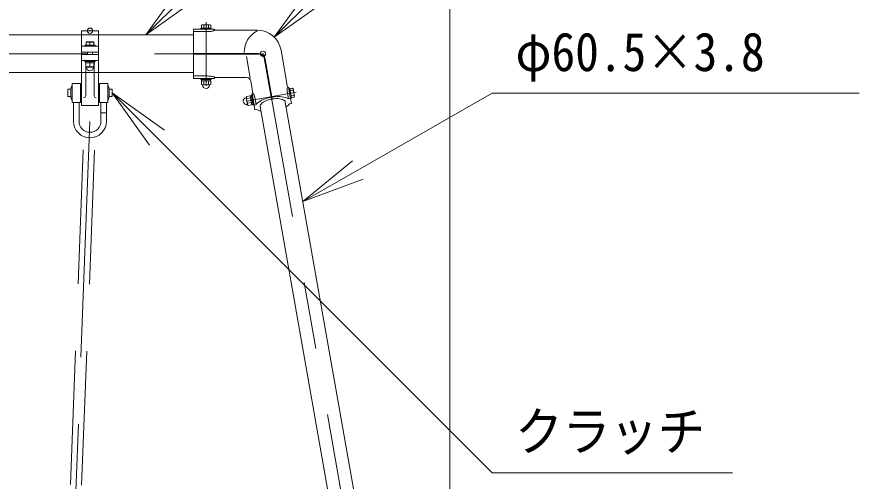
# Model space of a CAD drawing. Units: millimetres, scale not verified. Extents: x 0 to 420, y 0 to 297.
# Drawn here: x 90.42 to 130.34, y 102.73 to 124.73 of the extents above; entities that cross this region are included whole.
import ezdxf
from ezdxf.enums import TextEntityAlignment as Align

# ---------------------------------------------------------------- set-up
doc = ezdxf.new("R2010")
doc.units = ezdxf.units.MM
doc.header["$LTSCALE"] = 0.5
doc.header["$PDMODE"] = 32
doc.header["$PDSIZE"] = 0.25
doc.linetypes.add('USER1', pattern=[50.8, 31.75, -6.35, 6.35, -6.35])
doc.linetypes.add('USER2', pattern=[19.05, 12.7, -6.35])
doc.layers.add('LY_5', color=2, linetype='Continuous', lineweight=18)
doc.layers.add('LY_6', color=7, linetype='Continuous', lineweight=0)
doc.styles.add('ＭＳ ゴシック', font='')
doc.styles.get('ＭＳ ゴシック').set_extended_font_data('MS Gothic')

# ---------------------------------------------------------------- blocks, each defined once
blk = doc.blocks.new('-002-_U2')
at = {"color": 7, "linetype": 'Continuous', "lineweight": 0}
for p, q in [((-1, 0.1667), (0, 0)), ((0, 0), (-1, 0)), ((-1, -0.1667), (0, 0))]:
    blk.add_line(p, q, dxfattribs=at)

msp = doc.modelspace()

# ---------------------------------------------------------------- linework, layer by layer
at = {"layer": 'LY_5', "color": 7, "lineweight": 0}
for p, q in [((99.7883, 124.1471), (98.7883, 124.1471)), ((98.7883, 123.0021), (98.7883, 124.1471)), ((99.7883, 124.1021), (99.7883, 124.1471)), ((83.6883, 123.8721), (93.4883, 123.8721)), ((94.2883, 123.8721), (98.7883, 123.8721)), ((99.7883, 124.1021), (101.8073, 124.1021)), ((98.7883, 121.8151), (98.7883, 122.9601)), ((103.2547, 121.3901), (102.9448, 123.1476)), ((83.6883, 122.0901), (93.4883, 122.0901)), ((94.2883, 122.0901), (98.7883, 122.0901)), ((98.7883, 121.8151), (99.7883, 121.8151)), ((99.7883, 121.8601), (101.3082, 121.8601)), ((99.7883, 121.8151), (99.7883, 121.8601)), ((101.61, 121.1001), (101.5052, 121.6948)), ((103.2941, 121.3971), (103.2547, 121.3901)), ((103.3893, 120.8568), (103.2941, 121.3971)), ((101.61, 121.1001), (101.5706, 121.0932)), ((101.6659, 120.5529), (101.5706, 121.0932)), ((102.5076, 120.9335), (102.6319, 120.9481)), ((102.6319, 120.9481), (102.7536, 120.955)), ((102.7536, 120.955), (102.8701, 120.9543)), ((102.8701, 120.9543), (102.9791, 120.9458)), ((102.9791, 120.9458), (103.0783, 120.9298)), ((101.7572, 120.569), (101.6659, 120.5529)), ((101.7071, 120.3191), (101.6659, 120.5529)), ((101.7572, 120.569), (101.8, 120.6229)), ((101.8, 120.6229), (101.859, 120.6763)), ((101.859, 120.6763), (101.9332, 120.7279)), ((101.9332, 120.7279), (102.021, 120.7769)), ((102.021, 120.7769), (102.1205, 120.8221)), ((102.1205, 120.8221), (102.2297, 120.8627)), ((102.2297, 120.8627), (102.3464, 120.8977)), ((102.3464, 120.8977), (102.4682, 120.9266)), ((103.0783, 120.9298), (103.1657, 120.9067)), ((112.9035, 65.3443), (103.144, 120.693)), ((103.1657, 120.9067), (103.2394, 120.8767)), ((103.2394, 120.8767), (103.298, 120.8407)), ((103.3393, 120.6068), (103.2768, 120.5334)), ((103.3893, 120.8568), (103.298, 120.8407)), ((103.4306, 120.6229), (103.3393, 120.6068)), ((103.4306, 120.6229), (103.3893, 120.8568)), ((101.7985, 120.3352), (101.7071, 120.3191)), ((101.8822, 120.2875), (101.7985, 120.3352)), ((101.9932, 120.2516), (101.8822, 120.2875)), ((111.7119, 65.1342), (101.9524, 120.4829)), ((103.2768, 120.5334), (103.1848, 120.4618))]:
    msp.add_line(p, q, dxfattribs=at)
at = {"layer": 'LY_5'}
for p, q in [((99.1483, 124.1971), (99.1483, 124.1471)), ((99.6283, 124.1971), (99.1483, 124.1971)), ((99.6283, 124.1471), (99.1483, 124.1471)), ((99.1689, 124.3343), (99.2083, 124.3571)), ((99.1689, 124.1971), (99.1689, 124.3343)), ((99.6077, 124.1971), (99.1689, 124.1971)), ((99.5683, 124.3571), (99.2083, 124.3571)), ((99.2786, 124.1971), (99.2786, 124.3343)), ((99.498, 124.1971), (99.498, 124.3343)), ((99.6077, 124.3343), (99.5683, 124.3571)), ((99.6077, 124.1971), (99.6077, 124.3343)), ((99.6283, 124.1471), (99.6283, 124.1971)), ((93.4883, 124.0721), (93.4883, 120.5301)), ((93.4883, 124.0721), (94.2883, 124.0721)), ((94.2883, 124.0721), (94.2883, 120.5301)), ((98.7883, 124.0313), (99.3883, 124.0313)), ((99.4197, 124.0315), (99.3883, 124.0313)), ((99.4509, 124.0321), (99.4197, 124.0315)), ((99.4969, 124.0339), (99.4509, 124.0321)), ((99.5414, 124.0367), (99.4969, 124.0339)), ((99.5838, 124.0403), (99.5414, 124.0367)), ((99.6234, 124.0448), (99.5838, 124.0403)), ((99.6598, 124.0501), (99.6234, 124.0448)), ((99.6925, 124.0561), (99.6598, 124.0501)), ((99.7209, 124.0627), (99.6925, 124.0561)), ((99.7447, 124.0699), (99.7209, 124.0627)), ((99.7636, 124.0776), (99.7447, 124.0699)), ((99.7773, 124.0855), (99.7636, 124.0776)), ((99.7856, 124.0938), (99.7773, 124.0855)), ((99.7883, 124.1021), (99.7856, 124.0938)), ((93.4883, 123.3421), (94.2883, 123.3421)), ((93.6483, 123.3421), (93.6483, 123.3921)), ((93.6483, 123.3921), (94.1283, 123.3921)), ((93.6483, 123.3421), (94.1283, 123.3421)), ((93.7083, 123.5321), (93.7183, 123.5421)), ((93.7083, 123.5321), (93.7083, 123.3921)), ((94.0683, 123.3921), (93.7083, 123.3921)), ((94.0583, 123.5421), (93.7183, 123.5421)), ((93.8883, 123.3921), (93.8883, 123.5193)), ((94.0683, 123.5321), (94.0583, 123.5421)), ((94.0683, 123.5321), (94.0683, 123.3921)), ((94.1283, 123.3921), (94.1283, 123.3421)), ((93.4883, 123.0621), (94.2883, 123.0621)), ((93.4883, 122.9401), (94.2883, 122.9401)), ((93.7683, 123.0621), (93.7683, 122.9401)), ((94.0083, 123.0621), (94.0083, 122.9401)), ((98.7883, 123.0021), (101.866, 123.0021)), ((98.7883, 122.9601), (101.9418, 122.9601)), ((93.4883, 122.6601), (94.2883, 122.6601)), ((93.6483, 122.6101), (93.6483, 122.6601)), ((93.6483, 122.6601), (94.1283, 122.6601)), ((93.6483, 122.6101), (94.1283, 122.6101)), ((93.6733, 122.6101), (93.6733, 122.5501)), ((93.6733, 122.6101), (94.1033, 122.6101)), ((93.6733, 122.5501), (94.1033, 122.5501)), ((93.6883, 122.5601), (93.6883, 120.996)), ((93.6983, 122.5501), (94.0783, 122.5501)), ((93.6983, 122.5501), (93.6983, 122.3559)), ((93.885, 122.5501), (93.8689, 122.6101)), ((93.8883, 122.5501), (93.8883, 122.3728)), ((93.9077, 122.5501), (93.8917, 122.6101)), ((94.0783, 122.5501), (94.0783, 122.3559)), ((94.0883, 122.5601), (94.0883, 120.996)), ((94.1033, 122.6101), (94.1033, 122.5501)), ((94.1283, 122.6601), (94.1283, 122.6101)), ((101.4817, 121.8277), (101.3019, 122.8477)), ((102.4841, 120.8366), (102.1388, 122.7948)), ((102.5235, 120.8435), (102.1909, 122.7294)), ((93.6983, 122.3559), (93.7083, 122.3501)), ((93.7083, 122.3501), (94.0683, 122.3501)), ((93.7283, 122.3401), (93.7283, 122.3501)), ((94.0483, 122.3401), (94.0483, 122.3501)), ((94.0783, 122.3559), (94.0683, 122.3501)), ((98.7883, 121.9309), (99.3883, 121.9309)), ((99.1483, 121.8151), (99.1483, 121.7651)), ((99.6283, 121.8151), (99.1483, 121.8151)), ((99.6283, 121.7651), (99.1483, 121.7651)), ((99.1733, 121.7651), (99.1733, 121.7051)), ((99.6033, 121.7651), (99.1733, 121.7651)), ((99.385, 121.7051), (99.3689, 121.7651)), ((99.4509, 121.93), (99.3883, 121.9309)), ((99.4077, 121.7051), (99.3917, 121.7651)), ((99.5119, 121.9274), (99.4509, 121.93)), ((99.5699, 121.9232), (99.5119, 121.9274)), ((99.6234, 121.9174), (99.5699, 121.9232)), ((99.6033, 121.7651), (99.6033, 121.7051)), ((99.6712, 121.9102), (99.6234, 121.9174)), ((99.6283, 121.7651), (99.6283, 121.8151)), ((99.7119, 121.9017), (99.6712, 121.9102)), ((99.7447, 121.8922), (99.7119, 121.9017)), ((99.7687, 121.882), (99.7447, 121.8922)), ((99.7834, 121.8712), (99.7687, 121.882)), ((99.7883, 121.8601), (99.7834, 121.8712)), ((92.9832, 121.2997), (93.0138, 121.4471)), ((93.0138, 121.4471), (93.0383, 121.442)), ((93.0383, 121.5801), (93.0383, 120.6801)), ((93.0383, 121.5801), (93.4383, 121.5801)), ((93.0383, 121.442), (93.0383, 120.8181)), ((93.4383, 121.5801), (93.4383, 120.6801)), ((94.3383, 121.5801), (94.3383, 120.6801)), ((94.7383, 121.5801), (94.3383, 121.5801)), ((94.7383, 121.5801), (94.7383, 120.6801)), ((94.7628, 121.4471), (94.7383, 121.442)), ((94.7383, 121.442), (94.7383, 120.8181)), ((94.7935, 121.2997), (94.7628, 121.4471)), ((99.1689, 121.7051), (99.1689, 121.5278)), ((99.6077, 121.7051), (99.1689, 121.7051)), ((99.1689, 121.5278), (99.2083, 121.5051)), ((99.6033, 121.7051), (99.1733, 121.7051)), ((99.5683, 121.5051), (99.2083, 121.5051)), ((99.2283, 121.4951), (99.2283, 121.5051)), ((99.2786, 121.7051), (99.2786, 121.5278)), ((99.498, 121.7051), (99.498, 121.5278)), ((99.5483, 121.4951), (99.5483, 121.5051)), ((99.6077, 121.5278), (99.5683, 121.5051)), ((99.6077, 121.7051), (99.6077, 121.5278)), ((103.3537, 121.3467), (103.3045, 121.338)), ((103.4371, 120.874), (103.3537, 121.3467)), ((103.3573, 121.3264), (103.4925, 121.3502)), ((103.4925, 121.3502), (103.5217, 121.3154)), ((92.8383, 121.3001), (92.8383, 120.9601)), ((92.9831, 121.3001), (92.8383, 121.3001)), ((92.8383, 120.9601), (92.9831, 120.9601)), ((92.9832, 121.2997), (92.9832, 120.9605)), ((92.9832, 120.9605), (93.0138, 120.813)), ((93.4883, 121.3001), (93.4383, 121.3001)), ((93.4383, 120.9601), (93.4883, 120.9601)), ((94.3383, 121.3001), (94.2881, 121.3001)), ((94.2881, 120.9601), (94.3383, 120.9601)), ((94.7935, 120.9605), (94.7628, 120.813)), ((94.9383, 121.3001), (94.7934, 121.3001)), ((94.7934, 120.9601), (94.9383, 120.9601)), ((94.7935, 121.2997), (94.7935, 120.9605)), ((94.9383, 120.9601), (94.9383, 121.3001)), ((101.3017, 120.9639), (101.2862, 120.9212)), ((101.4763, 120.9947), (101.3017, 120.9639)), ((101.5525, 120.5626), (101.4763, 120.9947)), ((101.5362, 121.0008), (101.4771, 120.9904)), ((101.5517, 120.5669), (101.4771, 120.9904)), ((101.5811, 121.0341), (101.5318, 121.0254)), ((101.6152, 120.5527), (101.5318, 121.0254)), ((101.6108, 120.5773), (101.5362, 121.0008)), ((101.6644, 120.5614), (101.5811, 121.0341)), ((103.298, 120.8407), (103.2342, 121.2025)), ((103.3878, 120.8653), (103.3045, 121.338)), ((103.4335, 120.8943), (103.3573, 121.3264)), ((103.3763, 121.2184), (103.5115, 121.2422)), ((103.4144, 121.0023), (103.5496, 121.0261)), ((103.5842, 120.9608), (103.5217, 121.3154)), ((103.5687, 120.9181), (103.5842, 120.9608)), ((93.0138, 120.813), (93.0383, 120.8181)), ((93.0383, 120.6801), (93.4383, 120.6801)), ((93.1083, 120.6801), (93.1083, 119.7801)), ((93.3683, 120.6801), (93.3683, 119.7801)), ((94.7383, 120.6801), (94.3383, 120.6801)), ((94.4083, 120.6801), (94.4083, 120.1001)), ((94.6683, 120.6801), (94.6683, 120.1001)), ((94.7628, 120.813), (94.7383, 120.8181)), ((101.2798, 120.8998), (101.2897, 120.9015)), ((101.3487, 120.5667), (101.2862, 120.9212)), ((101.4954, 120.8867), (101.3208, 120.8559)), ((101.3354, 120.5846), (101.3452, 120.5864)), ((101.3779, 120.5318), (101.3487, 120.5667)), ((101.5335, 120.6706), (101.3589, 120.6398)), ((101.5525, 120.5626), (101.3779, 120.5318)), ((101.5138, 120.782), (101.5701, 120.8082)), ((101.5178, 120.7595), (101.5741, 120.7858)), ((101.6108, 120.5773), (101.5517, 120.5669)), ((101.6152, 120.5527), (101.6644, 120.5614)), ((101.7572, 120.569), (101.6934, 120.9308)), ((101.9528, 120.5212), (101.967, 120.5612)), ((101.967, 120.5612), (101.9946, 120.6019)), ((101.9946, 120.6019), (102.0352, 120.6425)), ((102.0352, 120.6425), (102.0879, 120.682)), ((102.0879, 120.682), (102.1514, 120.7197)), ((102.1514, 120.7197), (102.2244, 120.7547)), ((102.2244, 120.7547), (102.3054, 120.7863)), ((102.3054, 120.7863), (102.3926, 120.8138)), ((102.3926, 120.8138), (102.4841, 120.8366)), ((102.5235, 120.8435), (102.6172, 120.8534)), ((102.6172, 120.8534), (102.7086, 120.8574)), ((102.7086, 120.8574), (102.7955, 120.8554)), ((102.7955, 120.8554), (102.8761, 120.8475)), ((102.8761, 120.8475), (102.9487, 120.8338)), ((102.9487, 120.8338), (103.0117, 120.8146)), ((103.0117, 120.8146), (103.0637, 120.7904)), ((103.0637, 120.7904), (103.1036, 120.7616)), ((103.1036, 120.7616), (103.1306, 120.7289)), ((103.1306, 120.7289), (103.144, 120.693)), ((103.3878, 120.8653), (103.4371, 120.874)), ((103.4335, 120.8943), (103.5687, 120.9181)), ((93.4883, 120.5301), (94.2883, 120.5301)), ((94.4083, 120.1801), (94.6683, 120.1801)), ((101.9524, 120.4829), (101.9528, 120.5212)), ((94.4083, 119.7801), (94.4083, 120.1001)), ((94.6683, 119.7801), (94.6683, 120.1001))]:
    msp.add_line(p, q, dxfattribs=at)
at = {"layer": 'LY_5', "color": 7, "linetype": 'USER1', "lineweight": 0}
for p, q in [((99.3883, 121.4811), (99.3883, 124.4811)), ((52.4883, 122.9811), (102.0883, 122.9811)), ((112.3077, 65.2393), (102.1326, 122.9449)), ((103.6662, 121.1581), (101.3027, 120.7413)), ((92.4883, 83.2211), (93.8883, 119.7801))]:
    msp.add_line(p, q, dxfattribs=at)
at = {"layer": 'LY_5', "color": 7, "linetype": 'USER2', "lineweight": 0}
for p, q in [((93.4883, 123.8721), (94.2883, 123.8721)), ((93.4883, 122.0901), (94.2883, 122.0901)), ((92.235, 83.5311), (93.6235, 119.7902)), ((92.7646, 83.5108), (94.1531, 119.7699))]:
    msp.add_line(p, q, dxfattribs=at)
at = {"layer": 'LY_5'}
for centre, radius, start, end in [((99.2238, 124.2393), 0.1097, 60.00001, 119.99999), ((99.3883, 124.0812), 0.2759, 66.57346, 113.42654), ((99.5529, 124.2393), 0.1097, 60.00001, 119.99999), ((102.349, 123.0426), 1.155, 118.03284, 180.02513), ((93.7983, 123.2899), 0.2465, 68.58229, 111.41755), ((93.9783, 123.2899), 0.2465, 68.58243, 111.41757), ((101.866, 122.6721), 0.33, 10, 90), ((101.9418, 122.7601), 0.2, 10, 90), ((93.5883, 122.5601), 0.1, 0, 90), ((94.1883, 122.5601), 0.1, 90, 180), ((93.7933, 122.6303), 0.2744, 249.74445, 290.25555), ((93.8883, 122.3401), 0.16, 180, 0), ((93.9833, 122.6303), 0.2744, 249.74445, 290.25555), ((99.2238, 121.6228), 0.1097, 240.00001, 299.99999), ((99.3883, 121.4951), 0.16, 180, 0), ((99.3883, 121.781), 0.2759, 246.57346, 293.42654), ((99.5529, 121.6228), 0.1097, 240.00001, 299.99999), ((103.5904, 121.2586), 0.3606, 158.61013, 188.95712), ((103.4084, 121.2797), 0.1097, 340.00001, 39.99999), ((93.5883, 120.996), 0.1, 270, 0), ((94.1883, 120.996), 0.1, 180, 270), ((101.4048, 120.9264), 0.1097, 160.00001, 219.99999), ((101.3395, 120.8617), 0.3606, 11.04288, 41.38987), ((103.2812, 121.0902), 0.2759, 346.57346, 33.42654), ((103.4656, 120.9556), 0.1097, 340.00001, 39.99999), ((101.3076, 120.7422), 0.16, 100, 280), ((101.5892, 120.7918), 0.2759, 166.57346, 213.42654), ((101.462, 120.6023), 0.1097, 160.00001, 219.99999), ((93.8883, 119.7801), 0.78, 180, 0), ((93.8883, 119.7801), 0.52, 180, 0)]:
    msp.add_arc(centre, radius, start, end, dxfattribs=at)
at = {"layer": 'LY_5', "color": 7, "lineweight": 0}
for centre, radius in [((101.8073, 122.9471), 1.155), ((101.3082, 121.6601), 0.2)]:
    msp.add_arc(centre, radius, 10, 90, dxfattribs=at)
at = {"layer": 'LY_6'}
for p, q in [((110.9426, 74.9811), (110.9426, 155.3571)), ((106.5791, 117.4677), (112.9426, 121.1109)), ((112.9426, 121.1109), (113.9426, 121.1109)), ((113.9426, 121.1109), (130.3381, 121.1109)), ((97.0596, 119.0088), (112.9426, 103.1258)), ((112.9426, 103.1258), (113.9426, 103.1258)), ((113.9426, 103.1258), (124.3431, 103.1258))]:
    msp.add_line(p, q, dxfattribs=at)
for p in [(93.8883, 124.0721), (93.8883, 124.0721), (102.0883, 122.9811), (102.0883, 122.9811)]:
    msp.add_point(p, dxfattribs=at)

# ---------------------------------------------------------------- block references
at = {"layer": 'LY_6', "xscale": 3, "yscale": 3}
for p, rotation in [((96.5383, 123.8721), 225), ((102.624, 123.7638), 225), ((94.9383, 121.1301), 135), ((103.9756, 115.9772), 209.79154)]:
    msp.add_blockref('-002-_U2', p, dxfattribs=dict(at, rotation=rotation))

# ---------------------------------------------------------------- texts
at = {"layer": 'LY_6', "style": 'ＭＳ ゴシック', "width": 0.9}
for s, p in [('φ60.5×3.8', (114.0529, 121.6109)), ('クラッチ', (114.0426, 103.6258))]:
    msp.add_text(s, height=1.833, dxfattribs=at).set_placement(p, align=Align.BOTTOM_LEFT)

doc.saveas('drawing.dxf')
